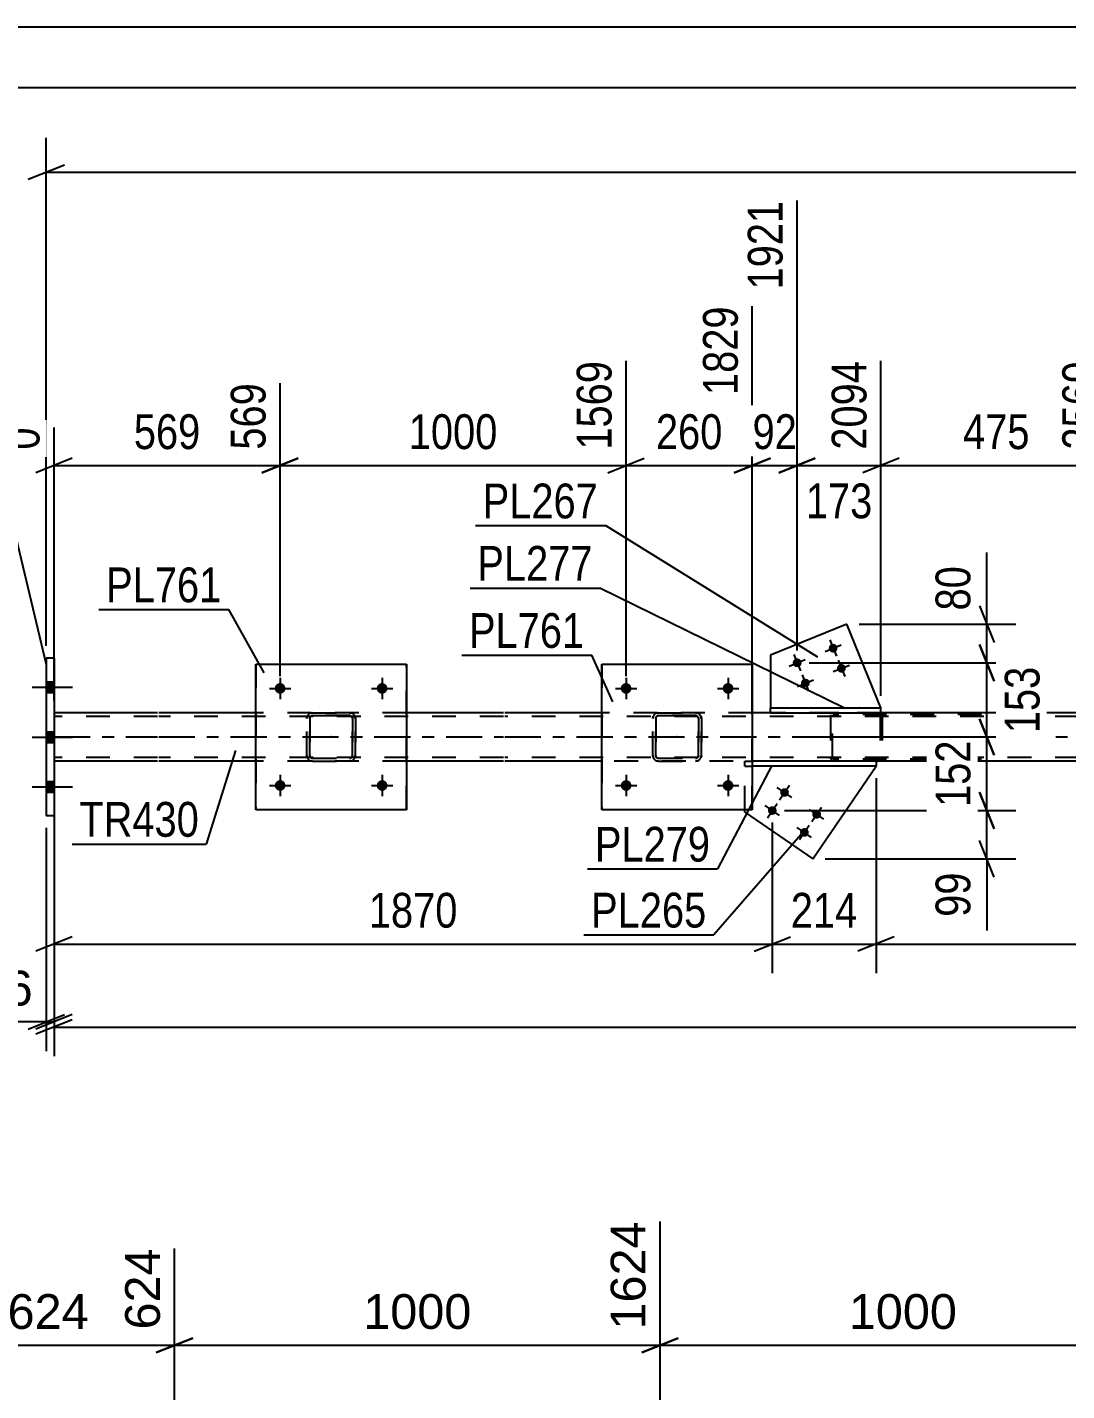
# Model space of a CAD drawing. Header units: millimetres. Extents: x 0 to 841, y 0 to 594.
# Drawn here: x 83 to 168.6, y 481.7 to 594 of the extents above; entities that cross this region are included whole.
import ezdxf

# ---------------------------------------------------------------- set-up
doc = ezdxf.new("R2010")
doc.units = ezdxf.units.MM
doc.linetypes.add('DXK_LINE_DOT2', pattern=[3.9198, 1.9599, -1.9599])
doc.linetypes.add('DXK_LINE_DOT3', pattern=[5.9187, 2.979, -0.9799, 0.9799, -0.9799])
doc.styles.add('Arial', font='ARIAL.TTF', dxfattribs={"height": 0.2})
doc.styles.add('Arial Narrow', font='ARIALN.TTF', dxfattribs={"height": 0.2})

# ---------------------------------------------------------------- blocks, each defined once
blk = doc.blocks.new('Unknown-317311729-1113')
at = {"color": 5, "linetype": 'Continuous'}
for p, q in [((841, 594), (0, 594)), ((836, 589), (5, 589))]:
    blk.add_line(p, q, dxfattribs=at)
blk = doc.blocks.new('Part-317311729-1511 - 1424')
at = {"color": 2, "linetype": 'Continuous'}
for p, q in [((85.2, 542.03), (84.56, 542.03)), ((84.56, 542.03), (84.56, 529.03)), ((85.2, 542.03), (85.2, 529.03)), ((85.2, 529.03), (84.56, 529.03))]:
    blk.add_line(p, q, dxfattribs=at)
blk = doc.blocks.new('Bolt-317311729-1657 - 1424')
at = {"linetype": 'Continuous'}
for points in [[(84.56, 540.07), (84.56, 539.19), (85.2, 539.19), (85.2, 540.07)], [(84.56, 540.07), (84.56, 539.19), (85.2, 539.19), (85.2, 540.07)], [(84.56, 540.07), (84.56, 539.19), (85.2, 539.19), (85.2, 540.07)], [(84.56, 535.95), (84.56, 535.07), (85.2, 535.07), (85.2, 535.95)], [(84.56, 535.95), (84.56, 535.07), (85.2, 535.07), (85.2, 535.95)], [(84.56, 531.87), (84.56, 530.99), (85.2, 530.99), (85.2, 531.87)], [(84.56, 531.87), (84.56, 530.99), (85.2, 530.99), (85.2, 531.87)], [(84.56, 531.87), (84.56, 530.99), (85.2, 530.99), (85.2, 531.87)]]:
    blk.add_hatch(color=1, dxfattribs=at).paths.add_polyline_path(points)
at = {"color": 1, "linetype": 'Continuous'}
for p, q in [((83.4, 539.63), (86.72, 539.63)), ((83.4, 539.63), (86.72, 539.63)), ((83.4, 539.63), (86.72, 539.63)), ((84.56, 540.07), (85.2, 540.07)), ((84.56, 540.07), (85.2, 540.07)), ((84.56, 540.07), (85.2, 540.07)), ((84.56, 539.19), (85.2, 539.19)), ((84.56, 539.19), (85.2, 539.19)), ((84.56, 539.19), (85.2, 539.19)), ((84.56, 535.95), (85.2, 535.95)), ((84.56, 535.95), (85.2, 535.95)), ((83.4, 535.51), (86.72, 535.51)), ((83.4, 535.51), (86.72, 535.51)), ((84.56, 535.07), (85.2, 535.07)), ((84.56, 535.07), (85.2, 535.07)), ((83.4, 531.43), (86.72, 531.43)), ((83.4, 531.43), (86.72, 531.43)), ((83.4, 531.43), (86.72, 531.43)), ((84.56, 531.87), (85.2, 531.87)), ((84.56, 531.87), (85.2, 531.87)), ((84.56, 531.87), (85.2, 531.87)), ((84.56, 530.99), (85.2, 530.99)), ((84.56, 530.99), (85.2, 530.99)), ((84.56, 530.99), (85.2, 530.99))]:
    blk.add_line(p, q, dxfattribs=at)
blk = doc.blocks.new('Bolt-317311729-1614 - 1424')
at = {"linetype": 'Continuous'}
for points in [[(103.38, 539.53), (103.39, 539.62), (103.42, 539.71), (103.47, 539.79), (103.53, 539.86), (103.6, 539.91), (103.69, 539.95), (103.78, 539.97), (103.87, 539.97), (103.96, 539.95), (104.04, 539.91), (104.12, 539.86), (104.18, 539.79), (104.22, 539.71), (104.25, 539.62), (104.26, 539.53), (104.25, 539.44), (104.22, 539.35), (104.18, 539.27), (104.12, 539.21), (104.04, 539.15), (103.96, 539.11), (103.87, 539.1), (103.78, 539.1), (103.69, 539.11), (103.6, 539.15), (103.53, 539.21), (103.47, 539.27), (103.42, 539.35), (103.39, 539.44)], [(111.78, 539.53), (111.79, 539.62), (111.82, 539.71), (111.87, 539.79), (111.93, 539.86), (112, 539.91), (112.09, 539.95), (112.18, 539.97), (112.27, 539.97), (112.36, 539.95), (112.44, 539.91), (112.52, 539.86), (112.58, 539.79), (112.62, 539.71), (112.65, 539.62), (112.66, 539.53), (112.65, 539.44), (112.62, 539.35), (112.58, 539.27), (112.52, 539.21), (112.44, 539.15), (112.36, 539.11), (112.27, 539.1), (112.18, 539.1), (112.09, 539.11), (112, 539.15), (111.93, 539.21), (111.87, 539.27), (111.82, 539.35), (111.79, 539.44)]]:
    blk.add_hatch(color=1, dxfattribs=at).paths.add_polyline_path(points)
at = {"color": 1, "linetype": 'Continuous'}
for p, q in [((103.82, 540.41), (103.82, 538.65)), ((112.22, 540.41), (112.22, 538.65)), ((102.94, 539.53), (104.7, 539.53)), ((111.34, 539.53), (113.1, 539.53))]:
    blk.add_line(p, q, dxfattribs=at)
blk = doc.blocks.new('Bolt-317311729-1615 - 1424')
at = {"linetype": 'Continuous'}
for points in [[(103.38, 531.53), (103.39, 531.62), (103.42, 531.71), (103.47, 531.79), (103.53, 531.86), (103.6, 531.91), (103.69, 531.95), (103.78, 531.97), (103.87, 531.97), (103.96, 531.95), (104.04, 531.91), (104.12, 531.86), (104.18, 531.79), (104.22, 531.71), (104.25, 531.62), (104.26, 531.53), (104.25, 531.44), (104.22, 531.35), (104.18, 531.27), (104.12, 531.21), (104.04, 531.15), (103.96, 531.11), (103.87, 531.1), (103.78, 531.1), (103.69, 531.11), (103.6, 531.15), (103.53, 531.21), (103.47, 531.27), (103.42, 531.35), (103.39, 531.44)], [(111.78, 531.53), (111.79, 531.62), (111.82, 531.71), (111.87, 531.79), (111.93, 531.86), (112, 531.91), (112.09, 531.95), (112.18, 531.97), (112.27, 531.97), (112.36, 531.95), (112.44, 531.91), (112.52, 531.86), (112.58, 531.79), (112.62, 531.71), (112.65, 531.62), (112.66, 531.53), (112.65, 531.44), (112.62, 531.35), (112.58, 531.27), (112.52, 531.21), (112.44, 531.15), (112.36, 531.11), (112.27, 531.1), (112.18, 531.1), (112.09, 531.11), (112, 531.15), (111.93, 531.21), (111.87, 531.27), (111.82, 531.35), (111.79, 531.44)]]:
    blk.add_hatch(color=1, dxfattribs=at).paths.add_polyline_path(points)
at = {"color": 1, "linetype": 'Continuous'}
for p, q in [((102.94, 531.53), (104.7, 531.53)), ((103.82, 532.41), (103.82, 530.65)), ((111.34, 531.53), (113.1, 531.53)), ((112.22, 532.41), (112.22, 530.65))]:
    blk.add_line(p, q, dxfattribs=at)
blk = doc.blocks.new('Bolt-317311729-1620 - 1424')
at = {"linetype": 'Continuous'}
for points in [[(149.71, 542.98, -1), (149.04, 542.71, -1)], [(146.75, 541.78, -1), (146.08, 541.5, -1)], [(150.39, 541.32, -1), (149.72, 541.05, -1)], [(147.43, 540.11, -1), (146.76, 539.84, -1)]]:
    blk.add_hatch(color=1, dxfattribs=at).paths.add_polyline_path(points)
at = {"color": 1, "linetype": 'Continuous'}
for p, q in [((148.71, 542.58), (150.04, 543.12)), ((149.1, 543.52), (149.65, 542.18)), ((145.75, 541.37), (147.08, 541.91)), ((146.14, 542.31), (146.68, 540.97)), ((149.39, 540.91), (150.72, 541.45)), ((149.78, 541.85), (150.33, 540.52)), ((146.82, 540.64), (147.36, 539.31)), ((146.43, 539.7), (147.76, 540.25))]:
    blk.add_line(p, q, dxfattribs=at)
blk = doc.blocks.new('Bolt-317311729-1621 - 1424')
at = {"linetype": 'Continuous'}
for points in [[(145.08, 531.16, -1), (145.67, 530.75, -1)], [(144.07, 529.67, -1), (144.66, 529.26, -1)], [(147.72, 529.36, -1), (148.32, 528.95, -1)], [(146.71, 527.87, -1), (147.31, 527.46, -1)]]:
    blk.add_hatch(color=1, dxfattribs=at).paths.add_polyline_path(points)
at = {"color": 1, "linetype": 'Continuous'}
for p, q in [((145.97, 530.55), (144.78, 531.36)), ((144.97, 530.36), (145.78, 531.55)), ((144.96, 529.06), (143.77, 529.87)), ((143.96, 528.87), (144.77, 530.06)), ((148.62, 528.75), (147.43, 529.56)), ((147.62, 528.56), (148.43, 529.75)), ((147.6, 527.26), (146.41, 528.07)), ((146.6, 527.07), (147.41, 528.26))]:
    blk.add_line(p, q, dxfattribs=at)
blk = doc.blocks.new('Part-317311729-1605 - 1424')
at = {"color": 7, "linetype": 'DXK_LINE_DOT2'}
for p in [(152.91, 533.13), (142.09, 529.53)]:
    blk.add_line(p, (142.09, 533.13), dxfattribs=at)
at = {"color": 2, "linetype": 'Continuous'}
for p, q in [((147.71, 525.49), (152.91, 533.13)), ((142.09, 529.32), (142.09, 529.53)), ((142.09, 529.32), (147.71, 525.49))]:
    blk.add_line(p, q, dxfattribs=at)
blk = doc.blocks.new('Part-317311729-1611 - 1424')
at = {"color": 2, "linetype": 'Continuous'}
for p, q in [((150.51, 544.82), (144.22, 542.26)), ((153.32, 537.93), (150.51, 544.82)), ((144.22, 542.26), (144.22, 537.93))]:
    blk.add_line(p, q, dxfattribs=at)
at = {"color": 7, "linetype": 'DXK_LINE_DOT2'}
blk.add_line((144.22, 537.93), (153.32, 537.93), dxfattribs=at)
blk = doc.blocks.new('Bolt-317311729-1616 - 1424')
at = {"linetype": 'Continuous'}
for points in [[(131.88, 539.53), (131.89, 539.62), (131.92, 539.71), (131.97, 539.79), (132.03, 539.86), (132.1, 539.91), (132.19, 539.95), (132.28, 539.97), (132.37, 539.97), (132.46, 539.95), (132.54, 539.91), (132.62, 539.86), (132.68, 539.79), (132.72, 539.71), (132.75, 539.62), (132.76, 539.53), (132.75, 539.44), (132.72, 539.35), (132.68, 539.27), (132.62, 539.21), (132.54, 539.15), (132.46, 539.11), (132.37, 539.1), (132.28, 539.1), (132.19, 539.11), (132.1, 539.15), (132.03, 539.21), (131.97, 539.27), (131.92, 539.35), (131.89, 539.44)], [(140.28, 539.53), (140.29, 539.62), (140.32, 539.71), (140.37, 539.79), (140.43, 539.86), (140.5, 539.91), (140.59, 539.95), (140.68, 539.97), (140.77, 539.97), (140.86, 539.95), (140.94, 539.91), (141.02, 539.86), (141.08, 539.79), (141.12, 539.71), (141.15, 539.62), (141.16, 539.53), (141.15, 539.44), (141.12, 539.35), (141.08, 539.27), (141.02, 539.21), (140.94, 539.15), (140.86, 539.11), (140.77, 539.1), (140.68, 539.1), (140.59, 539.11), (140.5, 539.15), (140.43, 539.21), (140.37, 539.27), (140.32, 539.35), (140.29, 539.44)]]:
    blk.add_hatch(color=1, dxfattribs=at).paths.add_polyline_path(points)
at = {"color": 1, "linetype": 'Continuous'}
for p, q in [((132.32, 540.41), (132.32, 538.65)), ((140.72, 540.41), (140.72, 538.65)), ((131.44, 539.53), (133.2, 539.53)), ((139.84, 539.53), (141.6, 539.53))]:
    blk.add_line(p, q, dxfattribs=at)
blk = doc.blocks.new('Bolt-317311729-1617 - 1424')
at = {"linetype": 'Continuous'}
for points in [[(131.88, 531.53), (131.89, 531.62), (131.92, 531.71), (131.97, 531.79), (132.03, 531.86), (132.1, 531.91), (132.19, 531.95), (132.28, 531.97), (132.37, 531.97), (132.46, 531.95), (132.54, 531.91), (132.62, 531.86), (132.68, 531.79), (132.72, 531.71), (132.75, 531.62), (132.76, 531.53), (132.75, 531.44), (132.72, 531.35), (132.68, 531.27), (132.62, 531.21), (132.54, 531.15), (132.46, 531.11), (132.37, 531.1), (132.28, 531.1), (132.19, 531.11), (132.1, 531.15), (132.03, 531.21), (131.97, 531.27), (131.92, 531.35), (131.89, 531.44)], [(140.28, 531.53), (140.29, 531.62), (140.32, 531.71), (140.37, 531.79), (140.43, 531.86), (140.5, 531.91), (140.59, 531.95), (140.68, 531.97), (140.77, 531.97), (140.86, 531.95), (140.94, 531.91), (141.02, 531.86), (141.08, 531.79), (141.12, 531.71), (141.15, 531.62), (141.16, 531.53), (141.15, 531.44), (141.12, 531.35), (141.08, 531.27), (141.02, 531.21), (140.94, 531.15), (140.86, 531.11), (140.77, 531.1), (140.68, 531.1), (140.59, 531.11), (140.5, 531.15), (140.43, 531.21), (140.37, 531.27), (140.32, 531.35), (140.29, 531.44)]]:
    blk.add_hatch(color=1, dxfattribs=at).paths.add_polyline_path(points)
at = {"color": 1, "linetype": 'Continuous'}
for p, q in [((131.44, 531.53), (133.2, 531.53)), ((132.32, 532.41), (132.32, 530.65)), ((139.84, 531.53), (141.6, 531.53)), ((140.72, 532.41), (140.72, 530.65))]:
    blk.add_line(p, q, dxfattribs=at)
blk = doc.blocks.new('Part-317311729-1675 - 1424')
at = {"color": 2, "linetype": 'Continuous'}
for p, q in [((93.72, 537.53), (85.2, 537.53)), ((101.82, 537.53), (93.82, 537.53)), ((122.22, 537.53), (114.22, 537.53)), ((130.32, 537.53), (122.32, 537.53)), ((144.22, 537.53), (142.72, 537.53)), ((170.32, 537.53), (153.32, 537.53)), ((93.72, 533.53), (85.2, 533.53)), ((101.82, 533.53), (93.82, 533.53)), ((122.22, 533.53), (114.22, 533.53)), ((130.32, 533.53), (122.32, 533.53)), ((170.32, 533.53), (152.91, 533.53))]:
    blk.add_line(p, q, dxfattribs=at)
at = {"color": 7, "linetype": 'DXK_LINE_DOT2'}
for p, q in [((85.2, 537.53), (85.2, 533.53)), ((93.72, 537.21), (85.2, 537.21)), ((122.22, 537.21), (93.82, 537.21)), ((114.22, 537.53), (101.82, 537.53)), ((718.4, 537.21), (122.32, 537.21)), ((142.72, 537.53), (130.32, 537.53)), ((153.32, 537.53), (144.22, 537.53)), ((93.72, 533.85), (85.2, 533.85)), ((122.22, 533.85), (93.82, 533.85)), ((718.4, 533.85), (122.32, 533.85)), ((114.22, 533.53), (101.82, 533.53)), ((152.91, 533.53), (130.32, 533.53))]:
    blk.add_line(p, q, dxfattribs=at)
at = {"color": 7, "linetype": 'DXK_LINE_DOT3'}
for p, q in [((85.2, 535.53), (93.72, 535.53)), ((93.82, 535.53), (122.22, 535.53)), ((122.32, 535.53), (718.4, 535.53))]:
    blk.add_line(p, q, dxfattribs=at)
blk = doc.blocks.new('Part-317311729-1680 - 1424')
at = {"color": 2, "linetype": 'Continuous'}
for p, q in [((101.82, 529.53), (101.82, 541.53)), ((101.82, 541.53), (101.82, 541.53)), ((101.82, 541.53), (114.22, 541.53)), ((114.22, 541.53), (114.22, 529.53)), ((101.82, 529.53), (101.82, 529.53)), ((114.22, 529.53), (101.82, 529.53))]:
    blk.add_line(p, q, dxfattribs=at)
at = {"color": 7, "linetype": 'DXK_LINE_DOT2'}
for p, q in [((101.82, 541.53), (101.82, 529.53)), ((101.82, 541.53), (101.82, 541.53)), ((114.22, 529.53), (114.22, 541.53)), ((101.82, 529.53), (101.82, 529.53))]:
    blk.add_line(p, q, dxfattribs=at)
blk = doc.blocks.new('Part-317311729-1681 - 1424')
at = {"color": 7, "linetype": 'DXK_LINE_DOT2'}
for p, q in [((106.02, 537.05), (106.05, 537.24)), ((106.06, 537.24), (106.02, 537.05)), ((106.02, 534.01), (106.02, 537.05)), ((106.02, 537.05), (106.02, 537.05)), ((106.02, 534.01), (106.02, 537.05)), ((106.28, 537.15), (106.26, 537.05)), ((106.26, 537.05), (106.28, 537.14)), ((106.26, 534.01), (106.26, 537.05)), ((106.26, 537.05), (106.26, 537.05)), ((106.26, 537.05), (106.26, 534.01)), ((106.28, 537.14), (106.33, 537.22)), ((106.33, 537.22), (106.28, 537.15)), ((106.31, 537.5), (106.5, 537.53)), ((106.5, 537.53), (106.32, 537.5)), ((106.4, 537.28), (106.33, 537.22)), ((106.33, 537.22), (106.41, 537.27)), ((106.5, 537.29), (106.4, 537.28)), ((106.41, 537.27), (106.5, 537.29)), ((106.5, 537.53), (109.54, 537.53)), ((106.5, 537.53), (106.5, 537.53)), ((106.5, 537.53), (109.54, 537.53)), ((106.5, 537.29), (109.54, 537.29)), ((106.5, 537.29), (106.5, 537.29)), ((109.54, 537.29), (106.5, 537.29)), ((109.54, 537.53), (109.54, 537.53)), ((109.54, 537.53), (109.72, 537.5)), ((109.73, 537.5), (109.54, 537.53)), ((109.54, 537.29), (109.54, 537.29)), ((109.54, 537.29), (109.63, 537.27)), ((109.63, 537.28), (109.54, 537.29)), ((109.63, 537.28), (109.63, 537.27)), ((109.71, 537.22), (109.63, 537.28)), ((109.63, 537.27), (109.71, 537.22)), ((109.71, 537.22), (109.76, 537.14)), ((109.76, 537.15), (109.71, 537.22)), ((109.78, 537.05), (109.76, 537.15)), ((109.76, 537.14), (109.78, 537.05)), ((109.78, 534.01), (109.78, 537.05)), ((109.78, 537.05), (109.78, 537.05)), ((109.78, 537.05), (109.78, 534.01)), ((109.98, 537.24), (110.02, 537.05)), ((110.02, 537.05), (109.98, 537.24)), ((110.02, 534.01), (110.02, 537.05)), ((110.02, 537.05), (110.02, 537.05)), ((110.02, 537.05), (110.02, 534.01)), ((106.02, 534.01), (106.02, 534.01)), ((106.05, 533.83), (106.02, 534.01)), ((106.02, 534.01), (106.06, 533.83)), ((106.26, 534.01), (106.26, 534.01)), ((106.28, 533.92), (106.26, 534.01)), ((106.26, 534.01), (106.28, 533.92)), ((106.33, 533.84), (106.28, 533.92)), ((106.28, 533.92), (106.33, 533.84)), ((106.41, 533.79), (106.33, 533.84)), ((106.33, 533.84), (106.4, 533.79)), ((106.4, 533.79), (106.5, 533.77)), ((106.5, 533.77), (106.41, 533.79)), ((106.5, 533.77), (109.54, 533.77)), ((106.5, 533.77), (106.5, 533.77)), ((106.5, 533.77), (109.54, 533.77)), ((109.63, 533.79), (109.54, 533.77)), ((109.54, 533.77), (109.63, 533.79)), ((109.54, 533.77), (109.54, 533.77)), ((109.71, 533.84), (109.63, 533.79)), ((109.63, 533.79), (109.71, 533.84)), ((109.76, 533.92), (109.71, 533.84)), ((109.71, 533.84), (109.76, 533.92)), ((109.78, 534.01), (109.76, 533.92)), ((109.76, 533.92), (109.78, 534.01)), ((109.78, 534.01), (109.78, 534.01)), ((110.02, 534.01), (109.98, 533.83)), ((109.98, 533.83), (110.02, 534.01)), ((110.02, 534.01), (110.02, 534.01)), ((106.31, 533.57), (106.32, 533.57)), ((106.5, 533.53), (106.31, 533.57)), ((106.32, 533.57), (106.5, 533.53)), ((106.5, 533.53), (109.54, 533.53)), ((106.5, 533.53), (106.5, 533.53)), ((106.5, 533.53), (109.54, 533.53)), ((109.72, 533.57), (109.54, 533.53)), ((109.54, 533.53), (109.73, 533.57)), ((109.54, 533.53), (109.54, 533.53))]:
    blk.add_line(p, q, dxfattribs=at)
at = {"color": 7, "linetype": 'DXK_LINE_DOT3'}
blk.add_line((108.02, 535.53), (108.01, 535.53), dxfattribs=at)
at = {"color": 7, "linetype": 'DXK_LINE_DOT2'}
for centre, start, end in [((106.5, 537.05), 112.5, 157.5), ((106.5, 537.05), 112.5, 157.5), ((109.54, 537.05), 22.5, 67.5), ((109.54, 537.05), 22.5, 67.5), ((106.5, 534.01), 202.5, 247.5), ((106.5, 534.01), 202.5, 247.5), ((109.54, 534.01), 292.5, 337.5), ((109.54, 534.01), 292.5, 337.5)]:
    blk.add_arc(centre, 0.48, start, end, dxfattribs=at)
blk = doc.blocks.new('Part-317311729-1686 - 1424')
at = {"color": 2, "linetype": 'Continuous'}
for p, q in [((130.32, 529.53), (130.32, 541.53)), ((130.32, 541.53), (130.32, 541.53)), ((130.32, 541.53), (142.72, 541.53)), ((142.72, 541.53), (142.72, 529.53)), ((130.32, 529.53), (130.32, 529.53)), ((142.72, 529.53), (130.32, 529.53))]:
    blk.add_line(p, q, dxfattribs=at)
at = {"color": 7, "linetype": 'DXK_LINE_DOT2'}
for p, q in [((130.32, 541.53), (130.32, 529.53)), ((130.32, 541.53), (130.32, 541.53)), ((142.72, 529.53), (142.72, 541.53)), ((130.32, 529.53), (130.32, 529.53))]:
    blk.add_line(p, q, dxfattribs=at)
blk = doc.blocks.new('Part-317311729-1687 - 1424')
at = {"color": 7, "linetype": 'DXK_LINE_DOT2'}
for p, q in [((134.52, 537.05), (134.55, 537.24)), ((134.56, 537.24), (134.52, 537.05)), ((134.52, 534.01), (134.52, 537.05)), ((134.52, 537.05), (134.52, 537.05)), ((134.52, 534.01), (134.52, 537.05)), ((134.78, 537.15), (134.76, 537.05)), ((134.76, 537.05), (134.78, 537.14)), ((134.76, 534.01), (134.76, 537.05)), ((134.76, 537.05), (134.76, 537.05)), ((134.76, 537.05), (134.76, 534.01)), ((134.78, 537.14), (134.83, 537.22)), ((134.83, 537.22), (134.78, 537.15)), ((134.81, 537.5), (135, 537.53)), ((135, 537.53), (134.82, 537.5)), ((134.9, 537.28), (134.83, 537.22)), ((134.83, 537.22), (134.91, 537.27)), ((135, 537.29), (134.9, 537.28)), ((134.91, 537.27), (135, 537.29)), ((135, 537.53), (138.04, 537.53)), ((135, 537.53), (135, 537.53)), ((135, 537.53), (138.04, 537.53)), ((135, 537.29), (138.04, 537.29)), ((135, 537.29), (135, 537.29)), ((138.04, 537.29), (135, 537.29)), ((138.04, 537.53), (138.04, 537.53)), ((138.04, 537.53), (138.22, 537.5)), ((138.23, 537.5), (138.04, 537.53)), ((138.04, 537.29), (138.04, 537.29)), ((138.04, 537.29), (138.13, 537.27)), ((138.13, 537.28), (138.04, 537.29)), ((138.13, 537.28), (138.13, 537.27)), ((138.21, 537.22), (138.13, 537.28)), ((138.13, 537.27), (138.21, 537.22)), ((138.21, 537.22), (138.26, 537.14)), ((138.26, 537.15), (138.21, 537.22)), ((138.28, 537.05), (138.26, 537.15)), ((138.26, 537.14), (138.28, 537.05)), ((138.28, 534.01), (138.28, 537.05)), ((138.28, 537.05), (138.28, 537.05)), ((138.28, 537.05), (138.28, 534.01)), ((138.48, 537.24), (138.52, 537.05)), ((138.52, 537.05), (138.48, 537.24)), ((138.52, 534.01), (138.52, 537.05)), ((138.52, 537.05), (138.52, 537.05)), ((138.52, 537.05), (138.52, 534.01)), ((134.52, 534.01), (134.52, 534.01)), ((134.55, 533.83), (134.52, 534.01)), ((134.52, 534.01), (134.56, 533.83)), ((134.76, 534.01), (134.76, 534.01)), ((134.78, 533.92), (134.76, 534.01)), ((134.76, 534.01), (134.78, 533.92)), ((134.83, 533.84), (134.78, 533.92)), ((134.78, 533.92), (134.83, 533.84)), ((134.91, 533.79), (134.83, 533.84)), ((134.83, 533.84), (134.9, 533.79)), ((134.9, 533.79), (135, 533.77)), ((135, 533.77), (134.91, 533.79)), ((135, 533.77), (138.04, 533.77)), ((135, 533.77), (135, 533.77)), ((135, 533.77), (138.04, 533.77)), ((138.13, 533.79), (138.04, 533.77)), ((138.04, 533.77), (138.13, 533.79)), ((138.04, 533.77), (138.04, 533.77)), ((138.21, 533.84), (138.13, 533.79)), ((138.13, 533.79), (138.21, 533.84)), ((138.26, 533.92), (138.21, 533.84)), ((138.21, 533.84), (138.26, 533.92)), ((138.28, 534.01), (138.26, 533.92)), ((138.26, 533.92), (138.28, 534.01)), ((138.28, 534.01), (138.28, 534.01)), ((138.52, 534.01), (138.48, 533.83)), ((138.48, 533.83), (138.52, 534.01)), ((138.52, 534.01), (138.52, 534.01)), ((134.81, 533.57), (134.82, 533.57)), ((135, 533.53), (134.81, 533.57)), ((134.82, 533.57), (135, 533.53)), ((135, 533.53), (138.04, 533.53)), ((135, 533.53), (135, 533.53)), ((135, 533.53), (138.04, 533.53)), ((138.22, 533.57), (138.04, 533.53)), ((138.04, 533.53), (138.23, 533.57)), ((138.04, 533.53), (138.04, 533.53))]:
    blk.add_line(p, q, dxfattribs=at)
at = {"color": 7, "linetype": 'DXK_LINE_DOT3'}
blk.add_line((136.52, 535.53), (136.51, 535.53), dxfattribs=at)
at = {"color": 7, "linetype": 'DXK_LINE_DOT2'}
for centre, start, end in [((135, 537.05), 112.5, 157.5), ((135, 537.05), 112.5, 157.5), ((138.04, 537.05), 22.5, 67.5), ((138.04, 537.05), 22.5, 67.5), ((135, 534.01), 202.5, 247.5), ((135, 534.01), 202.5, 247.5), ((138.04, 534.01), 292.5, 337.5), ((138.04, 534.01), 292.5, 337.5)]:
    blk.add_arc(centre, 0.48, start, end, dxfattribs=at)
blk = doc.blocks.new('Part-317311729-1708 - 1424')
at = {"color": 2, "linetype": 'Continuous'}
for p, q in [((144.22, 537.53), (144.22, 537.93)), ((144.22, 537.93), (153.32, 537.93)), ((144.22, 537.53), (153.32, 537.53)), ((153.32, 537.53), (153.32, 537.93))]:
    blk.add_line(p, q, dxfattribs=at)
blk = doc.blocks.new('Part-317311729-1715 - 1424')
at = {"color": 7, "linetype": 'DXK_LINE_DOT2'}
for p, q in [((149.17, 537.34), (149.15, 537.21)), ((149.15, 537.21), (149.15, 533.85)), ((149.32, 537.21), (149.33, 537.27)), ((149.32, 533.85), (149.32, 537.21)), ((149.33, 537.27), (149.37, 537.33)), ((149.49, 537.53), (149.36, 537.51)), ((149.37, 537.33), (149.4, 537.35)), ((149.4, 537.35), (149.42, 537.36)), ((149.42, 537.36), (149.49, 537.37)), ((161.61, 537.53), (149.49, 537.53)), ((161.61, 537.37), (149.49, 537.37)), ((153.2, 537.51), (153.06, 537.53)), ((153.06, 537.37), (153.13, 537.36)), ((153.13, 537.36), (153.19, 537.33)), ((153.19, 537.33), (153.22, 537.27)), ((153.22, 537.27), (153.24, 537.21)), ((153.24, 537.21), (153.24, 533.85)), ((153.41, 537.21), (153.38, 537.34)), ((153.41, 537.21), (153.41, 533.85)), ((149.15, 533.85), (149.17, 533.73)), ((149.33, 533.79), (149.32, 533.85)), ((149.37, 533.74), (149.33, 533.79)), ((149.37, 533.74), (149.4, 533.72)), ((149.4, 533.72), (149.42, 533.71)), ((149.42, 533.71), (149.49, 533.69)), ((161.61, 533.69), (149.49, 533.69)), ((153.13, 533.71), (153.06, 533.69)), ((153.19, 533.74), (153.13, 533.71)), ((153.22, 533.79), (153.19, 533.74)), ((153.24, 533.85), (153.22, 533.79)), ((153.38, 533.73), (153.41, 533.85)), ((149.36, 533.56), (149.49, 533.53)), ((161.61, 533.53), (149.49, 533.53)), ((153.06, 533.53), (153.2, 533.56))]:
    blk.add_line(p, q, dxfattribs=at)
for centre, start, end in [((153.08, 537.2), 24.32, 69.2417), ((149.48, 533.87), 204.32, 249.2417), ((153.08, 533.87), 290.7583, 335.68)]:
    blk.add_arc(centre, 0.331, start, end, dxfattribs=at)
blk = doc.blocks.new('Part-317311729-1734 - 1424')
at = {"color": 7, "linetype": 'DXK_LINE_DOT2'}
for p, q in [((142.09, 533.13), (142.09, 533.53)), ((142.09, 533.53), (142.72, 533.53)), ((142.09, 533.13), (142.72, 533.13))]:
    blk.add_line(p, q, dxfattribs=at)
at = {"color": 2, "linetype": 'Continuous'}
for p, q in [((152.91, 533.53), (142.72, 533.53)), ((152.91, 533.13), (142.72, 533.13)), ((152.91, 533.53), (152.91, 533.13))]:
    blk.add_line(p, q, dxfattribs=at)
blk = doc.blocks.new('StraightDimension-317311729-3400 - 2401')
at = {"color": 7, "linetype": 'Continuous'}
for p, q in [((135.12, 444.23), (135.12, 495.6)), ((175.12, 444.25), (175.12, 495.6)), ((136.62, 486.01), (133.62, 484.81)), ((135.12, 485.41), (175.12, 485.41)), ((173.62, 484.81), (176.62, 486.01))]:
    blk.add_line(p, q, dxfattribs=at)
at = {"color": 0}
blk.add_wipeout([(160.17, 486.16), (160.17, 490.36), (150.07, 490.36), (150.07, 486.16)], dxfattribs=at)
at = {"color": 3, "style": 'Arial'}
blk.add_text('1000', height=2.865, dxfattribs=at).set_placement((150.67, 486.76))
at = {"color": 0, "linetype": 'Continuous'}
blk.add_wipeout([(174.52, 496.2), (170.32, 496.2), (170.32, 486.11), (174.52, 486.11)], dxfattribs=at)
at = {"color": 3, "linetype": 'Continuous', "style": 'Arial'}
blk.add_text('2624', height=2.865, rotation=90.0002, dxfattribs=at).set_placement((173.92, 486.71))
blk = doc.blocks.new('StraightDimension-317311729-3392 - 2401')
at = {"color": 7, "linetype": 'Continuous'}
for p, q in [((135.12, 444.23), (135.12, 495.6)), ((95.12, 444.25), (95.12, 493.38)), ((96.62, 486.01), (93.62, 484.81)), ((95.12, 485.41), (135.12, 485.41)), ((133.62, 484.81), (136.62, 486.01))]:
    blk.add_line(p, q, dxfattribs=at)
at = {"color": 0}
blk.add_wipeout([(120.16, 486.16), (120.16, 490.36), (110.07, 490.36), (110.07, 486.16)], dxfattribs=at)
at = {"color": 3, "style": 'Arial'}
blk.add_text('1000', height=2.865, dxfattribs=at).set_placement((110.67, 486.76))
at = {"color": 0, "linetype": 'Continuous'}
blk.add_wipeout([(134.52, 496.2), (130.32, 496.2), (130.32, 486.11), (134.52, 486.11)], dxfattribs=at)
at = {"color": 3, "linetype": 'Continuous', "style": 'Arial'}
blk.add_text('1624', height=2.865, rotation=90.0002, dxfattribs=at).set_placement((133.92, 486.71))
blk = doc.blocks.new('StraightDimension-317311729-3386 - 2401')
at = {"color": 7, "linetype": 'Continuous'}
for p, q in [((95.12, 444.25), (95.12, 493.38)), ((74.3, 429.6), (74.3, 488.93)), ((75.8, 486.01), (72.8, 484.81)), ((74.3, 485.41), (95.12, 485.41)), ((93.62, 484.81), (96.62, 486.01))]:
    blk.add_line(p, q, dxfattribs=at)
at = {"color": 0}
blk.add_wipeout([(88.64, 486.16), (88.64, 490.36), (80.77, 490.36), (80.77, 486.16)], dxfattribs=at)
at = {"color": 3, "style": 'Arial'}
blk.add_text('624', height=2.865, dxfattribs=at).set_placement((81.37, 486.76))
at = {"color": 0, "linetype": 'Continuous'}
for points in [[(94.52, 493.98), (90.32, 493.98), (90.32, 486.11), (94.52, 486.11)], [(73.7, 489.53), (69.5, 489.53), (69.5, 486.11), (73.7, 486.11)]]:
    blk.add_wipeout(points, dxfattribs=at)
at = {"color": 3, "linetype": 'Continuous', "style": 'Arial'}
for s, height, p in [('624', 2.865, (93.92, 486.71)), ('0', 2.87, (73.1, 486.71))]:
    blk.add_text(s, height=height, rotation=90.0002, dxfattribs=at).set_placement(p)
blk = doc.blocks.new('StraightDimension-317311729-1844 - 1424')
at = {"color": 7, "linetype": 'Continuous'}
for p, q in [((162.03, 544.82), (162.03, 550.73)), ((162.03, 544.82), (162.03, 550.73)), ((161.43, 546.32), (162.63, 543.32)), ((151.51, 544.82), (164.43, 544.82)), ((162.03, 541.64), (162.03, 544.82)), ((162.63, 540.14), (161.43, 543.14)), ((147.41, 541.64), (164.43, 541.64))]:
    blk.add_line(p, q, dxfattribs=at)
at = {"color": 0}
blk.add_wipeout([(161.28, 550.21), (157.08, 550.21), (157.08, 545.35), (161.28, 545.35)], dxfattribs=at)
at = {"color": 3, "style": 'Arial Narrow'}
blk.add_text('80', height=2.863, rotation=90.0002, dxfattribs=at).set_placement((160.68, 545.95))
blk = doc.blocks.new('StraightDimension-317311729-2319 - 1424')
at = {"color": 7, "linetype": 'Continuous'}
for p, q in [((85.2, 528.03), (85.2, 509.23)), ((86.7, 512.23), (83.7, 511.03)), ((85.2, 511.63), (718.4, 511.63))]:
    blk.add_line(p, q, dxfattribs=at)
blk = doc.blocks.new('StraightDimension-317311729-2388 - 1424')
at = {"color": 7, "linetype": 'Continuous'}
for p, q in [((84.56, 543.03), (84.56, 584.9)), ((86.06, 582.65), (83.06, 581.45)), ((84.56, 582.05), (719.04, 582.05))]:
    blk.add_line(p, q, dxfattribs=at)
blk = doc.blocks.new('StraightDimension-317311729-1808 - 1424')
at = {"color": 7, "linetype": 'Continuous'}
for p, q in [((161.43, 530.97), (162.63, 527.97)), ((145.36, 529.47), (164.43, 529.47)), ((162.03, 525.49), (162.03, 529.47)), ((162.63, 523.99), (161.43, 526.99)), ((148.71, 525.49), (164.43, 525.49)), ((162.03, 525.49), (162.03, 519.59)), ((162.03, 525.49), (162.03, 519.59))]:
    blk.add_line(p, q, dxfattribs=at)
at = {"color": 0}
blk.add_wipeout([(161.28, 524.97), (157.08, 524.97), (157.08, 520.11), (161.28, 520.11)], dxfattribs=at)
at = {"color": 3, "style": 'Arial Narrow'}
blk.add_text('99', height=2.863, rotation=90.0002, dxfattribs=at).set_placement((160.68, 520.71))
blk = doc.blocks.new('StraightDimension-317311729-1818 - 1424')
at = {"color": 7, "linetype": 'Continuous'}
for p, q in [((161.43, 537.03), (162.63, 534.03)), ((147.17, 535.53), (164.43, 535.53)), ((162.03, 529.47), (162.03, 535.53)), ((162.63, 527.97), (161.43, 530.97)), ((145.36, 529.47), (164.43, 529.47))]:
    blk.add_line(p, q, dxfattribs=at)
at = {"color": 0}
blk.add_wipeout([(161.28, 535.84), (157.08, 535.84), (157.08, 529.16), (161.28, 529.16)], dxfattribs=at)
at = {"color": 3, "style": 'Arial Narrow'}
blk.add_text('152', height=2.863, rotation=90.0002, dxfattribs=at).set_placement((160.68, 529.76))
blk = doc.blocks.new('StraightDimension-317311729-1831 - 1424')
at = {"color": 7, "linetype": 'Continuous'}
for p, q in [((161.43, 543.14), (162.63, 540.14)), ((147.41, 541.64), (164.88, 541.64)), ((162.03, 535.53), (162.03, 541.64)), ((162.63, 534.03), (161.43, 537.03)), ((147.17, 535.53), (164.88, 535.53))]:
    blk.add_line(p, q, dxfattribs=at)
at = {"color": 0}
blk.add_wipeout([(166.98, 541.93), (162.78, 541.93), (162.78, 535.24), (166.98, 535.24)], dxfattribs=at)
at = {"color": 3, "style": 'Arial Narrow'}
blk.add_text('153', height=2.863, rotation=90.0002, dxfattribs=at).set_placement((166.38, 535.84))
blk = doc.blocks.new('StraightDimension-317311729-2282 - 1424')
at = {"color": 7, "linetype": 'Continuous'}
for p, q in [((85.2, 532.53), (85.2, 516.07)), ((144.36, 528.47), (144.36, 516.07)), ((86.7, 519.07), (83.7, 517.87)), ((142.86, 517.87), (145.86, 519.07)), ((85.2, 518.47), (144.36, 518.47))]:
    blk.add_line(p, q, dxfattribs=at)
at = {"color": 0}
blk.add_wipeout([(119.04, 519.22), (119.04, 523.42), (110.53, 523.42), (110.53, 519.22)], dxfattribs=at)
at = {"color": 3, "style": 'Arial Narrow'}
blk.add_text('1870', height=2.863, dxfattribs=at).set_placement((111.13, 519.82))
blk = doc.blocks.new('StraightDimension-317311729-2228 - 1424')
at = {"color": 7, "linetype": 'Continuous'}
for p, q in [((153.32, 538.93), (153.32, 566.52)), ((172.32, 540.53), (172.32, 566.52)), ((154.82, 558.5), (151.82, 557.3)), ((170.82, 557.3), (173.82, 558.5)), ((153.32, 557.9), (172.32, 557.9))]:
    blk.add_line(p, q, dxfattribs=at)
at = {"color": 0}
blk.add_wipeout([(166.17, 558.65), (166.17, 562.85), (159.48, 562.85), (159.48, 558.65)], dxfattribs=at)
at = {"color": 3, "style": 'Arial Narrow'}
blk.add_text('475', height=2.863, dxfattribs=at).set_placement((160.08, 559.25))
at = {"color": 0, "linetype": 'Continuous'}
blk.add_wipeout([(171.72, 567.12), (167.52, 567.12), (167.52, 558.6), (171.72, 558.6)], dxfattribs=at)
at = {"color": 3, "linetype": 'Continuous', "style": 'Arial Narrow'}
blk.add_text('2569', height=2.863, rotation=90.0002, dxfattribs=at).set_placement((171.12, 559.2))
blk = doc.blocks.new('StraightDimension-317311729-2236 - 1424')
at = {"color": 7, "linetype": 'Continuous'}
for p, q in [((103.82, 540.53), (103.82, 564.69)), ((85.2, 538.53), (85.2, 561.03)), ((86.7, 558.5), (83.7, 557.3)), ((102.32, 557.3), (105.32, 558.5)), ((85.2, 557.9), (103.82, 557.9))]:
    blk.add_line(p, q, dxfattribs=at)
at = {"color": 0}
blk.add_wipeout([(97.85, 558.65), (97.85, 562.85), (91.17, 562.85), (91.17, 558.65)], dxfattribs=at)
at = {"color": 3, "style": 'Arial Narrow'}
blk.add_text('569', height=2.863, dxfattribs=at).set_placement((91.77, 559.25))
at = {"color": 0, "linetype": 'Continuous'}
for points in [[(103.22, 565.29), (99.02, 565.29), (99.02, 558.6), (103.22, 558.6)], [(84.6, 561.63), (80.4, 561.63), (80.4, 558.6), (84.6, 558.6)]]:
    blk.add_wipeout(points, dxfattribs=at)
at = {"color": 3, "linetype": 'Continuous', "style": 'Arial Narrow'}
for s, height, p in [('569', 2.863, (102.62, 559.2)), ('0', 2.86, (84, 559.2))]:
    blk.add_text(s, height=height, rotation=90.0002, dxfattribs=at).set_placement(p)
blk = doc.blocks.new('StraightDimension-317311729-2246 - 1424')
at = {"color": 7, "linetype": 'Continuous'}
for p, q in [((132.32, 540.53), (132.32, 566.52)), ((103.82, 540.53), (103.82, 564.69)), ((105.32, 558.5), (102.32, 557.3)), ((130.82, 557.3), (133.82, 558.5)), ((103.82, 557.9), (132.32, 557.9))]:
    blk.add_line(p, q, dxfattribs=at)
at = {"color": 0}
blk.add_wipeout([(122.33, 558.65), (122.33, 562.85), (113.82, 562.85), (113.82, 558.65)], dxfattribs=at)
at = {"color": 3, "style": 'Arial Narrow'}
blk.add_text('1000', height=2.863, dxfattribs=at).set_placement((114.42, 559.25))
at = {"color": 0, "linetype": 'Continuous'}
blk.add_wipeout([(131.72, 567.12), (127.52, 567.12), (127.52, 558.6), (131.72, 558.6)], dxfattribs=at)
at = {"color": 3, "linetype": 'Continuous', "style": 'Arial Narrow'}
blk.add_text('1569', height=2.863, rotation=90.0002, dxfattribs=at).set_placement((131.12, 559.2))
blk = doc.blocks.new('StraightDimension-317311729-2253 - 1424')
at = {"color": 7, "linetype": 'Continuous'}
for p, q in [((142.72, 538.53), (142.72, 571.02)), ((132.32, 540.53), (132.32, 566.52)), ((130.82, 557.3), (133.82, 558.5)), ((144.22, 558.5), (141.22, 557.3)), ((132.32, 557.9), (142.72, 557.9))]:
    blk.add_line(p, q, dxfattribs=at)
at = {"color": 0}
blk.add_wipeout([(140.86, 558.65), (140.86, 562.85), (134.18, 562.85), (134.18, 558.65)], dxfattribs=at)
at = {"color": 3, "style": 'Arial Narrow'}
blk.add_text('260', height=2.863, dxfattribs=at).set_placement((134.78, 559.25))
at = {"color": 0, "linetype": 'Continuous'}
blk.add_wipeout([(142.12, 571.62), (137.92, 571.62), (137.92, 563.1), (142.12, 563.1)], dxfattribs=at)
at = {"color": 3, "linetype": 'Continuous', "style": 'Arial Narrow'}
blk.add_text('1829', height=2.863, rotation=90.0002, dxfattribs=at).set_placement((141.52, 563.7))
blk = doc.blocks.new('StraightDimension-317311729-2263 - 1424')
at = {"color": 7, "linetype": 'Continuous'}
for p, q in [((146.41, 542.64), (146.41, 579.72)), ((142.72, 538.53), (142.72, 571.02)), ((141.22, 557.3), (144.22, 558.5)), ((147.91, 558.5), (144.91, 557.3)), ((142.72, 557.9), (146.41, 557.9))]:
    blk.add_line(p, q, dxfattribs=at)
at = {"color": 0, "linetype": 'Continuous'}
blk.add_wipeout([(145.81, 580.32), (141.61, 580.32), (141.61, 571.8), (145.81, 571.8)], dxfattribs=at)
at = {"color": 3, "linetype": 'Continuous', "style": 'Arial Narrow'}
blk.add_text('1921', height=2.863, rotation=90.0002, dxfattribs=at).set_placement((145.21, 572.4))
at = {"color": 0}
blk.add_wipeout([(147, 558.65), (147, 562.85), (142.14, 562.85), (142.14, 558.65)], dxfattribs=at)
at = {"color": 3, "style": 'Arial Narrow'}
blk.add_text('92', height=2.863, dxfattribs=at).set_placement((142.74, 559.25))
blk = doc.blocks.new('StraightDimension-317311729-2273 - 1424')
at = {"color": 7, "linetype": 'Continuous'}
for p, q in [((146.41, 542.64), (146.41, 579.72)), ((153.32, 538.93), (153.32, 566.52)), ((144.91, 557.3), (147.91, 558.5)), ((154.82, 558.5), (151.82, 557.3)), ((146.41, 557.9), (153.32, 557.9))]:
    blk.add_line(p, q, dxfattribs=at)
at = {"color": 0, "linetype": 'Continuous'}
blk.add_wipeout([(152.72, 567.12), (148.52, 567.12), (148.52, 558.6), (152.72, 558.6)], dxfattribs=at)
at = {"color": 0}
blk.add_wipeout([(153.21, 552.95), (153.21, 557.15), (146.53, 557.15), (146.53, 552.95)], dxfattribs=at)
at = {"color": 3, "linetype": 'Continuous', "style": 'Arial Narrow'}
blk.add_text('2094', height=2.863, rotation=90.0002, dxfattribs=at).set_placement((152.12, 559.2))
at = {"color": 3, "style": 'Arial Narrow'}
blk.add_text('173', height=2.863, dxfattribs=at).set_placement((147.13, 553.55))
blk = doc.blocks.new('StraightDimension-317311729-2292 - 1424')
at = {"color": 7, "linetype": 'Continuous'}
for p, q in [((152.91, 532.13), (152.91, 516.07)), ((144.36, 528.47), (144.36, 516.07)), ((142.86, 517.87), (145.86, 519.07)), ((154.41, 519.07), (151.41, 517.87)), ((144.36, 518.47), (152.91, 518.47))]:
    blk.add_line(p, q, dxfattribs=at)
at = {"color": 0}
blk.add_wipeout([(151.98, 519.22), (151.98, 523.42), (145.29, 523.42), (145.29, 519.22)], dxfattribs=at)
at = {"color": 3, "style": 'Arial Narrow'}
blk.add_text('214', height=2.863, dxfattribs=at).set_placement((145.89, 519.82))
blk = doc.blocks.new('StraightDimension-317311729-2300 - 1424')
at = {"color": 7, "linetype": 'Continuous'}
for p, q in [((152.91, 532.13), (152.91, 516.07)), ((154.41, 519.07), (151.41, 517.87)), ((152.91, 518.47), (718.4, 518.47))]:
    blk.add_line(p, q, dxfattribs=at)
blk = doc.blocks.new('StraightDimension-317311729-2329 - 1424')
at = {"color": 7, "linetype": 'Continuous'}
for p, q in [((84.56, 528.03), (84.56, 509.65)), ((85.2, 528.03), (85.2, 509.65)), ((83.06, 511.45), (86.06, 512.65)), ((86.7, 512.65), (83.7, 511.45)), ((84.56, 512.05), (77.86, 512.05)), ((84.56, 512.05), (77.86, 512.05)), ((84.56, 512.05), (85.2, 512.05))]:
    blk.add_line(p, q, dxfattribs=at)
at = {"color": 0}
blk.add_wipeout([(84.04, 512.8), (84.04, 517), (78.39, 517), (78.39, 512.8)], dxfattribs=at)
at = {"color": 3, "style": 'Arial'}
blk.add_text('16', height=2.865, dxfattribs=at).set_placement((78.99, 513.4))
blk = doc.blocks.new('Mark-317311729-1507 - 1424')
at = {"color": 30, "linetype": 'Continuous'}
for p in [(72.6, 553), (84.58, 541.46)]:
    blk.add_line(p, (81.84, 553), dxfattribs=at)
at = {"color": 0}
blk.add_wipeout([(81.24, 553.6), (81.24, 556.6), (73.2, 556.6), (73.2, 553.6)], dxfattribs=at)
blk.add_wipeout([(81.24, 553.6), (81.24, 556.6), (73.2, 556.6), (73.2, 553.6)], dxfattribs=at)
at = {"color": 3, "style": 'Arial Narrow'}
blk.add_text('SP19', height=2.863, dxfattribs=at).set_placement((73.2, 553.6))
blk = doc.blocks.new('Mark-317311729-1601 - 1424')
at = {"color": 30, "linetype": 'Continuous'}
for p in [(146.73, 527.47), (128.84, 519.23)]:
    blk.add_line(p, (139.54, 519.23), dxfattribs=at)
at = {"color": 0}
blk.add_wipeout([(138.94, 519.83), (138.94, 522.83), (129.44, 522.83), (129.44, 519.83)], dxfattribs=at)
blk.add_wipeout([(138.94, 519.83), (138.94, 522.83), (129.44, 522.83), (129.44, 519.83)], dxfattribs=at)
at = {"color": 3, "style": 'Arial Narrow'}
blk.add_text('PL265', height=2.863, dxfattribs=at).set_placement((129.44, 519.83))
blk = doc.blocks.new('Mark-317311729-1607 - 1424')
at = {"color": 30, "linetype": 'Continuous'}
for p in [(119.91, 552.94), (148.13, 542.1)]:
    blk.add_line(p, (130.62, 552.94), dxfattribs=at)
at = {"color": 0}
blk.add_wipeout([(130.02, 553.54), (130.02, 556.54), (120.51, 556.54), (120.51, 553.54)], dxfattribs=at)
blk.add_wipeout([(130.02, 553.54), (130.02, 556.54), (120.51, 556.54), (120.51, 553.54)], dxfattribs=at)
at = {"color": 3, "style": 'Arial Narrow'}
blk.add_text('PL267', height=2.863, dxfattribs=at).set_placement((120.51, 553.54))
blk = doc.blocks.new('Mark-317311729-1671 - 1424')
at = {"color": 30, "linetype": 'Continuous'}
for p in [(100.15, 534.41), (86.68, 526.71)]:
    blk.add_line(p, (97.74, 526.71), dxfattribs=at)
at = {"color": 0}
blk.add_wipeout([(97.14, 527.31), (97.14, 530.31), (87.28, 530.31), (87.28, 527.31)], dxfattribs=at)
blk.add_wipeout([(97.14, 527.31), (97.14, 530.31), (87.28, 530.31), (87.28, 527.31)], dxfattribs=at)
at = {"color": 3, "style": 'Arial Narrow'}
blk.add_text('TR430', height=2.863, dxfattribs=at).set_placement((87.28, 527.31))
blk = doc.blocks.new('Mark-317311729-1676 - 1424')
at = {"color": 30, "linetype": 'Continuous'}
for p in [(88.89, 546.03), (102.51, 540.82)]:
    blk.add_line(p, (99.59, 546.03), dxfattribs=at)
at = {"color": 0}
blk.add_wipeout([(98.99, 546.63), (98.99, 549.63), (89.49, 549.63), (89.49, 546.63)], dxfattribs=at)
blk.add_wipeout([(98.99, 546.63), (98.99, 549.63), (89.49, 549.63), (89.49, 546.63)], dxfattribs=at)
at = {"color": 3, "style": 'Arial Narrow'}
blk.add_text('PL761', height=2.863, dxfattribs=at).set_placement((89.49, 546.63))
blk = doc.blocks.new('Mark-317311729-1682 - 1424')
at = {"color": 30, "linetype": 'Continuous'}
for p in [(118.78, 542.27), (131.23, 538.43)]:
    blk.add_line(p, (129.49, 542.27), dxfattribs=at)
at = {"color": 0}
blk.add_wipeout([(128.89, 542.87), (128.89, 545.87), (119.38, 545.87), (119.38, 542.87)], dxfattribs=at)
blk.add_wipeout([(128.89, 542.87), (128.89, 545.87), (119.38, 545.87), (119.38, 542.87)], dxfattribs=at)
at = {"color": 3, "style": 'Arial Narrow'}
blk.add_text('PL761', height=2.863, dxfattribs=at).set_placement((119.38, 542.87))
blk = doc.blocks.new('Mark-317311729-1704 - 1424')
at = {"color": 30, "linetype": 'Continuous'}
for p in [(119.47, 547.8), (150.25, 537.93)]:
    blk.add_line(p, (130.17, 547.8), dxfattribs=at)
at = {"color": 0}
blk.add_wipeout([(129.57, 548.4), (129.57, 551.4), (120.07, 551.4), (120.07, 548.4)], dxfattribs=at)
blk.add_wipeout([(129.57, 548.4), (129.57, 551.4), (120.07, 551.4), (120.07, 548.4)], dxfattribs=at)
at = {"color": 3, "style": 'Arial Narrow'}
blk.add_text('PL277', height=2.863, dxfattribs=at).set_placement((120.07, 548.4))
blk = doc.blocks.new('Mark-317311729-1730 - 1424')
at = {"color": 30, "linetype": 'Continuous'}
for p in [(144.33, 533.18), (129.15, 524.66)]:
    blk.add_line(p, (139.85, 524.66), dxfattribs=at)
at = {"color": 0}
blk.add_wipeout([(139.25, 525.26), (139.25, 528.26), (129.75, 528.26), (129.75, 525.26)], dxfattribs=at)
blk.add_wipeout([(139.25, 525.26), (139.25, 528.26), (129.75, 528.26), (129.75, 525.26)], dxfattribs=at)
at = {"color": 3, "style": 'Arial Narrow'}
blk.add_text('PL279', height=2.863, dxfattribs=at).set_placement((129.75, 525.26))

msp = doc.modelspace()

# ---------------------------------------------------------------- block references
for name in ['Unknown-317311729-1113', 'Part-317311729-1611 - 1424', 'Bolt-317311729-1620 - 1424', 'Part-317311729-1511 - 1424', 'Part-317311729-1680 - 1424', 'Part-317311729-1686 - 1424', 'Bolt-317311729-1614 - 1424', 'Bolt-317311729-1616 - 1424', 'Bolt-317311729-1657 - 1424', 'Part-317311729-1675 - 1424', 'Part-317311729-1681 - 1424', 'Part-317311729-1687 - 1424', 'Part-317311729-1708 - 1424', 'Part-317311729-1715 - 1424', 'Part-317311729-1734 - 1424', 'Part-317311729-1605 - 1424', 'Bolt-317311729-1615 - 1424', 'Bolt-317311729-1617 - 1424', 'Bolt-317311729-1621 - 1424']:
    msp.add_blockref(name, (0, 0))

# ---------------------------------------------------------------- next in the draw order: block references
for name in ['StraightDimension-317311729-1844 - 1424', 'StraightDimension-317311729-2319 - 1424', 'StraightDimension-317311729-3400 - 2401']:
    msp.add_blockref(name, (0, 0))

# ---------------------------------------------------------------- next in the draw order: block references
for name in ['StraightDimension-317311729-2388 - 1424', 'StraightDimension-317311729-1808 - 1424', 'StraightDimension-317311729-3392 - 2401']:
    msp.add_blockref(name, (0, 0))

# ---------------------------------------------------------------- next in the draw order: block references
for name in ['StraightDimension-317311729-2236 - 1424', 'StraightDimension-317311729-1818 - 1424', 'StraightDimension-317311729-3386 - 2401']:
    msp.add_blockref(name, (0, 0))

# ---------------------------------------------------------------- next in the draw order: block references
for name in ['StraightDimension-317311729-2246 - 1424', 'Mark-317311729-1507 - 1424', 'StraightDimension-317311729-1831 - 1424', 'StraightDimension-317311729-2282 - 1424']:
    msp.add_blockref(name, (0, 0))

# ---------------------------------------------------------------- next in the draw order: block references
for name in ['StraightDimension-317311729-2253 - 1424', 'StraightDimension-317311729-2228 - 1424', 'Mark-317311729-1676 - 1424', 'StraightDimension-317311729-2292 - 1424', 'StraightDimension-317311729-2329 - 1424']:
    msp.add_blockref(name, (0, 0))

# ---------------------------------------------------------------- next in the draw order: block references
for name in ['StraightDimension-317311729-2263 - 1424', 'Mark-317311729-1671 - 1424', 'StraightDimension-317311729-2300 - 1424', 'Mark-317311729-1601 - 1424']:
    msp.add_blockref(name, (0, 0))

# ---------------------------------------------------------------- next in the draw order: block references
for name in ['StraightDimension-317311729-2273 - 1424', 'Mark-317311729-1730 - 1424']:
    msp.add_blockref(name, (0, 0))

# ---------------------------------------------------------------- next in the draw order: block references
msp.add_blockref('Mark-317311729-1607 - 1424', (0, 0))

# ---------------------------------------------------------------- next in the draw order: block references
msp.add_blockref('Mark-317311729-1682 - 1424', (0, 0))

# ---------------------------------------------------------------- next in the draw order: block references
msp.add_blockref('Mark-317311729-1704 - 1424', (0, 0))

doc.saveas('drawing.dxf')
